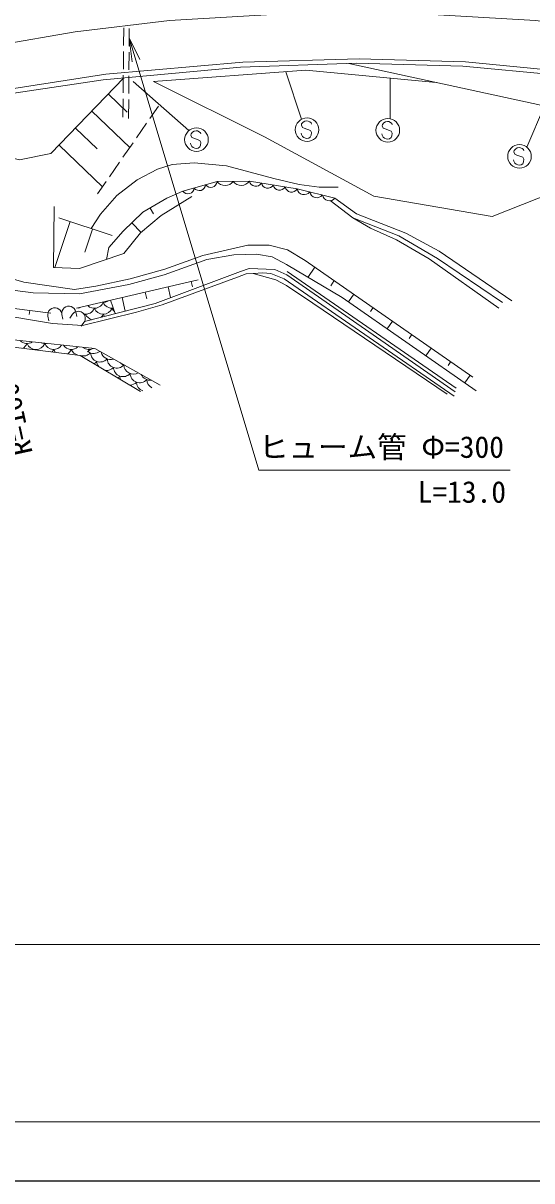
# Model space of a CAD drawing. Units: millimetres at full size, sheet at 1:1000; details may follow other scales. Extents: x 40000 to 680000, y 20000 to 380000.
# Drawn here: x 277126 to 320180, y 205000 to 303018 of the extents above; entities that cross this region are included whole.
import ezdxf
from ezdxf.enums import TextEntityAlignment as Align

# ---------------------------------------------------------------- set-up
doc = ezdxf.new("R2010")
doc.units = ezdxf.units.MM
doc.header["$LTSCALE"] = 1000
doc.linetypes.add('CHAIN', pattern=[18.5, 12, -1.5, 3.5, -1.5])
for name, color, linetype, lineweight in [('M-BGD', 7, 'Continuous', 13), ('M-BMK', 2, 'CHAIN', 13), ('M-STR-HTXT', 7, 'Continuous', 13), ('M-STR-STRC', 7, 'Continuous', 13), ('M-TTL-BAND', 7, 'Continuous', 25)]:
    doc.layers.add(name, color=color, linetype=linetype, lineweight=lineweight)
doc.styles.add('ＭＳ ゴシック', font='')
doc.styles.get('ＭＳ ゴシック').set_extended_font_data('MS Gothic')

# ---------------------------------------------------------------- blocks, each defined once
blk = doc.blocks.new('open_arrow')
at = {"color": 0, "linetype": 'Continuous', "lineweight": -2}
blk.add_lwpolyline([(7.5, 1.25), (0, 0), (7.5, -1.25)], dxfattribs=at)

msp = doc.modelspace()

# ---------------------------------------------------------------- linework, layer by layer
at = {"layer": 'M-BGD'}
for p, q in [((285637, 302619), (285623, 301119)), ((286090, 301056), (286100, 302556)), ((285619, 300619), (285605, 299119)), ((286077, 299057), (286087, 300556)), ((285600, 298619), (285587, 297119)), ((286064, 297057), (286074, 298557)), ((284338, 297019), (285939, 295477)), ((285582, 296619), (285568, 295056)), ((286051, 294932), (286061, 296557)), ((282951, 295579), (286151, 292495)), ((287855, 294950), (288573, 295984)), ((281563, 294139), (283396, 292373)), ((286715, 293307), (287570, 294539)), ((280175, 292699), (283841, 289166)), ((285575, 291664), (286430, 292896)), ((284434, 290020), (285290, 291253)), ((283432, 288576), (284149, 289610)), ((287862, 287367), (288147, 286878)), ((281102, 286214), (279811, 282320)), ((280153, 286529), (284663, 285033)), ((283000, 285584), (282355, 283637)), ((286321, 286112), (287106, 285296)), ((301821, 282362), (301212, 281487)), ((313789, 272106), (299484, 281981)), ((289399, 280687), (289608, 279785)), ((291347, 281139), (291452, 280688)), ((303463, 281220), (303158, 280782)), ((284908, 278431), (284528, 279556)), ((285502, 279782), (285767, 278644)), ((287451, 280235), (287583, 279665)), ((305104, 280077), (304650, 279425)), ((277680, 278689), (277635, 278343)), ((281296, 278374), (281063, 278049)), ((281585, 278567), (281658, 278174)), ((306746, 278935), (306519, 278609)), ((279215, 278206), (279287, 277813)), ((280405, 278349), (280477, 277956)), ((282271, 277674), (282038, 277349)), ((308388, 277793), (307933, 277139)), ((310030, 276651), (309802, 276324)), ((311671, 275508), (311215, 274853)), ((313313, 274366), (313085, 274038)), ((314955, 273224), (314498, 272567))]:
    msp.add_line(p, q, dxfattribs=at)
for points in [[(162788, 261746), (174929, 264799), (184567, 267499), (190580, 269358), (199844, 272640), (211061, 276545), (226193, 281967), (240473, 287118), (254608, 292103), (261478, 294160), (268603, 295925), (275966, 297426), (284119, 298703), (295720, 299721), (305555, 300001), (314560, 299742), (322380, 298994), (331883, 297540), (342747, 295266), (347992, 293926), (354524, 291859), (366755, 287141)], [(162443, 261299), (174710, 264287), (184374, 267079), (190387, 268938), (199651, 272220), (210860, 276159), (226000, 281546), (240291, 286653), (254415, 291683), (261285, 293739), (268394, 295468), (275773, 297006), (283908, 298224), (295527, 299301), (305319, 299631), (314338, 299379), (322165, 298640), (331712, 297178), (342551, 294970), (347814, 293598), (354361, 291504), (366562, 286721)], [(312082, 298000), (301039, 299027), (288155, 298077), (297555, 293405), (306795, 288371), (316815, 286658), (325740, 290176), (334148, 288558)], [(339698, 295551), (332909, 293418), (324573, 295285), (304680, 299609)], [(265008, 294295), (276812, 291450), (279481, 291979), (285655, 298386)], [(282886, 285622), (283665, 286836), (285067, 288425), (286781, 289764), (288510, 290652), (289725, 291057), (291595, 291198), (294337, 290933), (298340, 289874), (300490, 289359), (302188, 289141), (303793, 289141)], [(290648, 288786), (293535, 289607), (296277, 289638), (300307, 288984), (303515, 288211)], [(279764, 287496), (279691, 282324), (281903, 282251), (285653, 283518), (287055, 285252), (288800, 286738), (291396, 288327)], [(284178, 283020), (284375, 284037), (285601, 285419), (287262, 287018), (289277, 288192), (290648, 288786)], [(318485, 279507), (312326, 283723), (309511, 285229), (305326, 286860), (303515, 288211)], [(303113, 287989), (305031, 286528), (308926, 285003), (312197, 283087), (317689, 279372)], [(317385, 278881), (311502, 283077), (308739, 284686), (306524, 285661), (305031, 286528)], [(315196, 273056), (301000, 282933), (299489, 283821), (297947, 284210), (296140, 284226), (292323, 283338), (289129, 282185), (286185, 281360), (283287, 280752), (281464, 280456), (277180, 281095), (266447, 284195), (263945, 285073)], [(267241, 282995), (270949, 281687), (274890, 280581), (277975, 280191), (281901, 280098), (286060, 280892), (289051, 281702), (292665, 282995), (294956, 283416), (296887, 283463), (298196, 283245), (299411, 282590), (304131, 279786), (315473, 271888)], [(264699, 280101), (267632, 279373), (274352, 278459), (279617, 277586), (282141, 277420), (286721, 278552), (288892, 279176), (295258, 281512), (296006, 281803), (296588, 281824), (298509, 281294), (299402, 280796), (301645, 279311), (313007, 271615)], [(282325, 277765), (288303, 279272), (295518, 281996), (296245, 282256), (298436, 282162), (299457, 281708), (313685, 271802)], [(313619, 271428), (299225, 281357), (298079, 281816), (297414, 281890), (296588, 281824)], [(281654, 278879), (289142, 280644), (291946, 281278)], [(265225, 280251), (270196, 279337), (273009, 279290), (279469, 278459)], [(287045, 271834), (281951, 274887), (270625, 276290), (269722, 276258), (268039, 275853), (267229, 275511), (267806, 276149), (269628, 276757), (270470, 276819), (283182, 275464), (288728, 272379)]]:
    msp.add_lwpolyline(points, dxfattribs=at)
for centre, radius, start, end in [((292042, 289372), 532, 215.9075, 355.8199), ((293004, 289645), 532, 215.9075, 355.8199), ((294215, 290111), 846, 216.55574, 324.74638), ((295586, 290126), 846, 216.55574, 324.74638), ((296813, 289751), 547, 191.88767, 329.66694), ((297820, 289587), 547, 191.88767, 329.66694), ((298827, 289423), 547, 191.88767, 329.66694), ((291080, 289099), 532, 215.9075, 355.8199), ((299835, 289260), 547, 191.88767, 329.66694), ((300902, 289105), 607, 191.51887, 321.40238), ((301971, 288847), 607, 191.51887, 321.40238), ((303041, 288590), 607, 191.51887, 321.40238), ((283154, 279691), 812, 226.60911, 337.38014), ((283904, 280191), 812, 262.78121, 303.75297), ((284654, 279691), 812, 202.61986, 277.13383), ((279805, 278315), 600, 10.44782, 190.44782), ((280995, 278458), 600, 10.44782, 190.44782), ((281784, 278024), 600, 324.35879, 144.35879), ((281654, 279691), 812, 279.539, 296.53419), ((282404, 279191), 812, 259.56227, 337.38014), ((281654, 278691), 812, 329.99838, 337.38014), ((283154, 278691), 812, 202.61986, 254.33089), ((283904, 279191), 812, 202.61986, 337.38014), ((283154, 278691), 812, 315.32727, 337.38014), ((284654, 278691), 812, 202.61986, 217.73052), ((285404, 279191), 812, 202.61986, 227.30471), ((277451, 276700), 812, 223.82244, 304.00606), ((276701, 276200), 812, 298.91613, 337.38014), ((278201, 276200), 812, 202.61986, 337.38014), ((278951, 276700), 812, 247.8055, 280.023), ((279701, 276200), 812, 202.61986, 327.38325), ((281201, 276200), 812, 213.88566, 313.94284), ((282701, 276200), 812, 230.85727, 296.97123), ((277451, 275700), 812, 334.76449, 337.38014), ((278951, 275700), 812, 202.61986, 205.54437), ((278951, 275700), 812, 320.34141, 337.38014), ((280451, 275700), 812, 202.61986, 222.90404), ((280451, 275700), 812, 302.98175, 337.38014), ((281951, 275700), 812, 202.61986, 255.88579), ((282229, 275651), 812, 250, 317.38014), ((281951, 275700), 812, 320.1925, 337.38014), ((283105, 275864), 812, 234.20832, 308.29869), ((283451, 275700), 812, 202.61986, 212.13662), ((283638, 275138), 812, 182.61986, 317.38014), ((284514, 275351), 812, 193.45122, 288.38492), ((285048, 274625), 812, 182.61986, 317.38014), ((282763, 274925), 812, 295.50417, 317.38014), ((284172, 274412), 812, 182.61986, 213.62788), ((284172, 274412), 812, 264.49615, 317.38014), ((285582, 273899), 812, 182.61986, 317.38014), ((285924, 274838), 812, 226.25379, 255.58235), ((286458, 274112), 812, 182.61986, 300.55615), ((284706, 273685), 812, 300.76613, 317.38014), ((286116, 273172), 812, 182.61986, 204.58224), ((286116, 273172), 812, 273.5418, 317.38014), ((286991, 273386), 812, 182.61986, 317.38014), ((287525, 272659), 812, 182.61986, 249.58265), ((287867, 273599), 812, 203.75026, 278.08588), ((288401, 272873), 812, 182.61986, 242.49992)]:
    msp.add_arc(centre, radius, start, end, dxfattribs=at)
at = {"layer": 'M-BMK'}
msp.add_lwpolyline([(167914, 266930), (177340, 269514), (188899, 273035), (249847, 294666), (260151, 297884), (262571, 298486), (271295, 300522), (281540, 302293), (289501, 303243), (299643, 303835), (310797, 303804), (320487, 303243), (329756, 302043), (338823, 300361), (351130, 297245), (360882, 294363), (457820, 266033)], dxfattribs=at)
at = {"layer": 'M-STR-HTXT'}
for p, q in [((101743, 225000), (363429, 225000)), ((101743, 210000), (363429, 210000))]:
    msp.add_line(p, q, dxfattribs=at)
msp.add_lwpolyline([(286095, 301770), (297082, 265163), (318332, 265163)], dxfattribs=at)
at = {"layer": 'M-STR-STRC'}
for p, q in [((291146, 293917), (286433, 298080)), ((299356, 298903), (300688, 294882)), ((308203, 294921), (308191, 298362)), ((319747, 292527), (321257, 296006)), ((300696, 294484), (300680, 294370)), ((300680, 294370), (300766, 294188)), ((300825, 294622), (300696, 294484)), ((300766, 294188), (300917, 294114)), ((300956, 294715), (300825, 294622)), ((300917, 294114), (301449, 293926)), ((301122, 294749), (300956, 294715)), ((301238, 294732), (301122, 294749)), ((301382, 294660), (301238, 294732)), ((301492, 294585), (301382, 294660)), ((301526, 294474), (301492, 294585)), ((307531, 294431), (307515, 294317)), ((307515, 294317), (307601, 294135)), ((307660, 294570), (307531, 294431)), ((307601, 294135), (307752, 294062)), ((307791, 294663), (307660, 294570)), ((307752, 294062), (308284, 293873)), ((307957, 294696), (307791, 294663)), ((308073, 294680), (307957, 294696)), ((308217, 294607), (308073, 294680)), ((308327, 294533), (308217, 294607)), ((308361, 294421), (308327, 294533)), ((291337, 293642), (291321, 293529)), ((291321, 293529), (291407, 293346)), ((291466, 293781), (291337, 293642)), ((291407, 293346), (291558, 293273)), ((291597, 293874), (291466, 293781)), ((291558, 293273), (292090, 293085)), ((291763, 293907), (291597, 293874)), ((291879, 293891), (291763, 293907)), ((292023, 293819), (291879, 293891)), ((292133, 293744), (292023, 293819)), ((292090, 293085), (292170, 292912)), ((292167, 293633), (292133, 293744)), ((300683, 293595), (300644, 293705)), ((300767, 293418), (300683, 293595)), ((300870, 293344), (300767, 293418)), ((301016, 293269), (300870, 293344)), ((301136, 293252), (301016, 293269)), ((301304, 293281), (301136, 293252)), ((301429, 293377), (301304, 293281)), ((301500, 293526), (301429, 293377)), ((301449, 293926), (301529, 293753)), ((301529, 293753), (301500, 293526)), ((307518, 293543), (307479, 293653)), ((307602, 293365), (307518, 293543)), ((307705, 293291), (307602, 293365)), ((307851, 293216), (307705, 293291)), ((307971, 293200), (307851, 293216)), ((308139, 293228), (307971, 293200)), ((308264, 293324), (308139, 293228)), ((308335, 293473), (308264, 293324)), ((308284, 293873), (308364, 293701)), ((308364, 293701), (308335, 293473)), ((291324, 292754), (291285, 292864)), ((291408, 292576), (291324, 292754)), ((291511, 292503), (291408, 292576)), ((291657, 292428), (291511, 292503)), ((291778, 292411), (291657, 292428)), ((291945, 292440), (291778, 292411)), ((292070, 292536), (291945, 292440)), ((292141, 292685), (292070, 292536)), ((292170, 292912), (292141, 292685)), ((318678, 292223), (318662, 292109)), ((318662, 292109), (318748, 291927)), ((318806, 292361), (318678, 292223)), ((318937, 292454), (318806, 292361)), ((319103, 292488), (318937, 292454)), ((319219, 292471), (319103, 292488)), ((319364, 292399), (319219, 292471)), ((319473, 292324), (319364, 292399)), ((319508, 292213), (319473, 292324)), ((318664, 291334), (318625, 291444)), ((318748, 291157), (318664, 291334)), ((318748, 291927), (318898, 291853)), ((318852, 291083), (318748, 291157)), ((318898, 291853), (319431, 291665)), ((319410, 291116), (319286, 291020)), ((319481, 291265), (319410, 291116)), ((319431, 291665), (319511, 291492)), ((319511, 291492), (319481, 291265)), ((318998, 291008), (318852, 291083)), ((319118, 290991), (318998, 291008)), ((319286, 291020), (319118, 290991))]:
    msp.add_line(p, q, dxfattribs=at)
for centre in [(291795, 293156), (301154, 293997), (307989, 293945), (319135, 291736)]:
    msp.add_circle(centre, 1000, dxfattribs=at)
at = {"layer": 'M-TTL-BAND'}
msp.add_line((40000, 205000), (579000, 205000), dxfattribs=at)

# ---------------------------------------------------------------- block references
at = {"layer": 'M-STR-HTXT', "xscale": 267, "yscale": 267, "rotation": 286.7}
msp.add_blockref('open_arrow', (286095, 301770), dxfattribs=at)

# ---------------------------------------------------------------- texts
at = {"layer": 'M-STR-HTXT', "style": 'ＭＳ ゴシック'}
msp.add_text('R=160', height=1833, rotation=102.224, dxfattribs=at).set_placement((276385, 269484), align=Align.MIDDLE_CENTER)
msp.add_text('ヒューム管 Φ=300', height=1833, dxfattribs=at).set_placement((297082, 265663), align=Align.BOTTOM_LEFT)
msp.add_text('L=13.0', height=1833, dxfattribs=at).set_placement((314258, 263328), align=Align.MIDDLE_CENTER)

doc.saveas('drawing.dxf')
